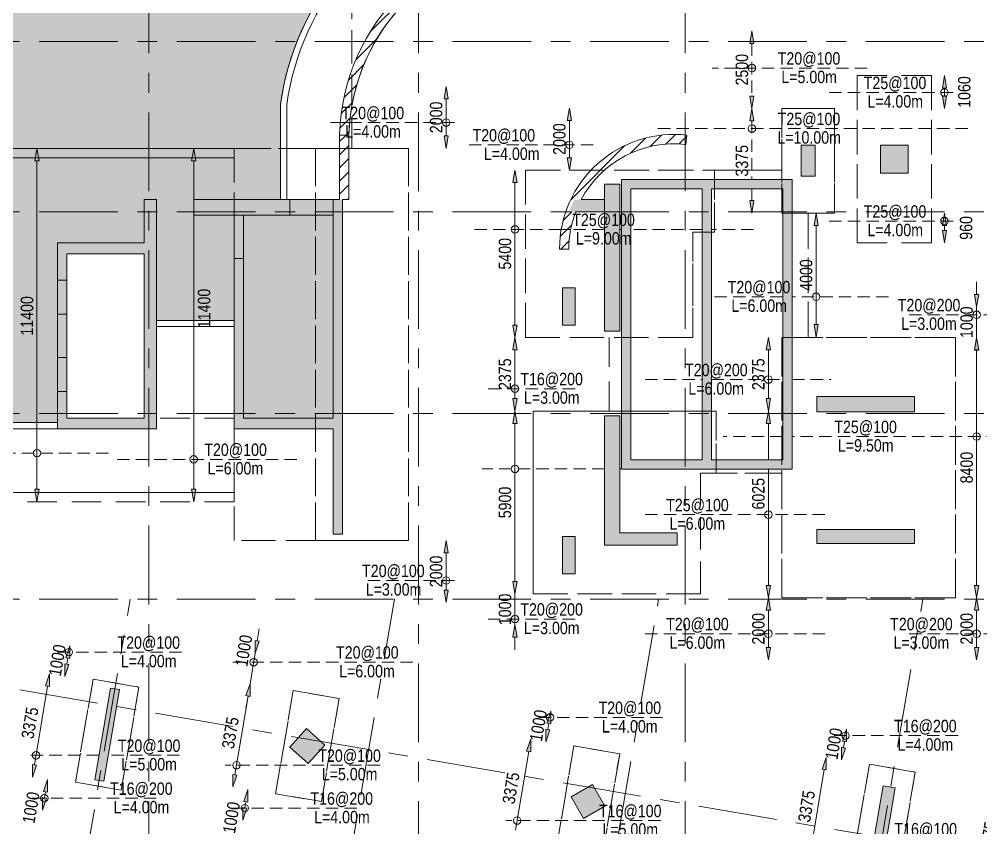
# Model space of a CAD drawing. Header units: millimetres. Extents: x -7055 to 132043, y -26353 to 51881.
# Drawn here: x 52688 to 83709, y 3974 to 30061 of the extents above; entities that cross this region are included whole.
import ezdxf

# ---------------------------------------------------------------- set-up
doc = ezdxf.new("R2010")
doc.units = ezdxf.units.MM
for name, pattern in [('00-SX_HIDDEN', [600, 400, -200]), ('Grid Line', [4445, 2540, -635, 635, -635]), ('Hidden', [1428.75, 952.5, -476.25]), ('IMPORT-HIDDENX2 _6_', [3810000.0, 2540000.0, -1270000.0])]:
    doc.linetypes.add(name, pattern=pattern)
for name, color, linetype, lineweight in [('A-FLOR', 192, 'Continuous', 15), ('A-WALL', 113, 'Continuous', 5), ('A-WALL-PATT', 111, 'Continuous', 15), ('I-WALL', 2, 'Continuous', 5), ('S-Anno-REF-Dims', 7, 'Continuous', 5), ('S-Anno-Slab-Reinf-Top-Text', 7, 'Continuous', 5), ('S-Anno-Slab-Reinf_ Top', 7, 'IMPORT-HIDDENX2 _6_', 5), ('S-COLS', 52, 'Continuous', 5), ('S-FNDN', 32, 'Continuous', 15), ('S-GRID', 1, 'Continuous', 5), ('TOP 1-1_dwg', 8, 'Continuous', 5)]:
    doc.layers.add(name, color=color, linetype=linetype, lineweight=lineweight)
doc.styles.add('Arial Narrow', font='ARIALN.TTF', dxfattribs={"height": 400})
pattern_1 = [(50, (0, 0), (728.7365, -63.756), [76.2, -838.2]), (355, (0, 0), (-140.9716, 764.2276), [60.96, -670.56]), (100.451, (60.7, -5.3), (587.77, 700.467), [64.76, -712.36]), (46.184, (0, 203.2), (1084.316, -168.171), [114.3, -1257.3]), (96.636, (90.4, 189.2), (949.61, 989.71), [97.14, -1068.54]), (351.184, (0, 203.2), (949.62, 989.701), [91.44, -1005.84]), (21, (101.6, 152.4), (606.458, -409.0606), [76.2, -838.2]), (326, (101.6, 152.4), (247.208, 736.753), [60.96, -670.56]), (71.451, (152.14, 118.3), (853.668, 327.6855), [64.76, -712.36]), (37.5, (0, 0), (12.3547, 338.2201), [33.528, -628.904, 33.528, -647.192, -673.1]), (37.5, (0, 0), (12.3547, 338.2201), [-1343.152, 33.528, -639.572]), (7.5, (0, 0), (267.2789, 400.7221), [33.528, -354.584, 33.528, -613.664, -256.54]), (7.5, (0, 0), (267.2789, 400.7221), [-1035.304, 33.528, -223.012]), (327.5, (-226.57, 0), (542.3633, -22.9153), [33.528, -220.472, 33.528, -758.952, -1051.56]), (327.5, (-226.57, 0), (542.3633, -22.9153), [-1046.48, 33.528, -1018.032]), (317.5, (-328.17, 0), (592.517, 101.707), [33.528, -296.672, 33.528, -492.76, -746.76]), (317.5, (-328.17, 0), (592.517, 101.707), [-856.488, 33.528, -713.232])]
pattern_2 = [(45, (0, 0), (-212.132, 212.132), [])]

# ---------------------------------------------------------------- blocks, each defined once
blk = doc.blocks.new('TOP 1-1_dwg-7774274-GROUND FLOOR TOP X-DIR REINFORECMENT')
at = {"layer": 'S-Anno-REF-Dims'}
for points in [[(395090, 480248), (395156, 480648), (395223, 480248)], [(379016, 479900), (379083, 480300), (379149, 479900)], [(395156, 479588), (395090, 479988), (395223, 479988)], [(382991, 479200), (383058, 479600), (383124, 479200)], [(379083, 478300), (379016, 478700), (379149, 478700)], [(365815, 477900), (365881, 478300), (365948, 477900)], [(370940, 477900), (370870, 477900), (370937, 478300), (371004, 477900)], [(383058, 477600), (382991, 478000), (383124, 478000)], [(381235, 477200), (381302, 477600), (381368, 477200)], [(390952, 475813), (391019, 476213), (391085, 475813)], [(395090, 475813), (395156, 476213), (395223, 475813)], [(395156, 475253), (395090, 475653), (395223, 475653)], [(396195, 473190), (396129, 473590), (396262, 473590)], [(381302, 472200), (381235, 472600), (381368, 472600)], [(391019, 472213), (390952, 472613), (391085, 472613)], [(381235, 471800), (381302, 472200), (381368, 471800)], [(389410, 471800), (389477, 472200), (389544, 471800)], [(396129, 471800), (396195, 472200), (396262, 471800)], [(396129, 471790), (396195, 472190), (396262, 471790)], [(381302, 469825), (381235, 470225), (381368, 470225)], [(389477, 469825), (389410, 470225), (389544, 470225)], [(381235, 469425), (381302, 469825), (381368, 469425)], [(389410, 469425), (389477, 469825), (389544, 469425)], [(365881, 466900), (365815, 467300), (365948, 467300)], [(370937, 466900), (370870, 467300), (371004, 467300)], [(379016, 465250), (379083, 465650), (379149, 465250)], [(381302, 463925), (381235, 464325), (381368, 464325)], [(381302, 463925), (381235, 464325), (381368, 464325)], [(389477, 463801), (389410, 464201), (389544, 464201)], [(396195, 463800), (396129, 464200), (396262, 464200)], [(379083, 463650), (379016, 464050), (379149, 464050)], [(389410, 463400), (389477, 463800), (389544, 463400)], [(396129, 463400), (396195, 463800), (396262, 463400)], [(381235, 462525), (381302, 462925), (381368, 462525)], [(366943, 461843), (366811, 461865), (366943, 462248), (366943, 461843)], [(372921, 462012), (372922, 462417), (373053, 462395)], [(389477, 461801), (389410, 462201), (389544, 462201)], [(396195, 461801), (396129, 462201), (396262, 462201)], [(366778, 461262), (366778, 461668), (366910, 461646)], [(366289, 460939), (366158, 460962), (366290, 461345), (366290, 460939)], [(372756, 460620), (372624, 460642), (372756, 461025), (372756, 460620)], [(372756, 460620), (372624, 460642), (372756, 461025), (372756, 460620)], [(382463, 459737), (382331, 459759), (382463, 460143), (382463, 459737)], [(382298, 459157), (382298, 459562), (382430, 459540), (382371, 459369)], [(391997, 459150), (391866, 459172), (391998, 459556), (391998, 459150)], [(381809, 458834), (381678, 458856), (381810, 459240), (381810, 458834)], [(391832, 458569), (391833, 458975), (391964, 458953)], [(391344, 458247), (391213, 458269), (391344, 458652), (391344, 458247)], [(365732, 458016), (365732, 458422), (365864, 458400)], [(366220, 457528), (366088, 457550), (366220, 457933), (366220, 457528)], [(372198, 457697), (372198, 458102), (372330, 458080)], [(372686, 457208), (372554, 457230), (372686, 457614), (372686, 457208)], [(366055, 456947), (366055, 457353), (366187, 457331)], [(372521, 456628), (372521, 457033), (372653, 457011)]]:
    blk.add_hatch(color=256, dxfattribs=at).paths.add_polyline_path(points)
at = {"layer": 'S-Anno-Slab-Reinf_ Top', "linetype": '00-SX_HIDDEN'}
for points in [[(388879, 481688), (388946, 482088), (389013, 481688)], [(388946, 479588), (388879, 479988), (389013, 479988)], [(388879, 479188), (388946, 479588), (389013, 479188)], [(388946, 476213), (388879, 476613), (389013, 476613)]]:
    blk.add_hatch(color=256, dxfattribs=at).paths.add_polyline_path(points)
at = {"layer": 'S-Anno-REF-Dims'}
for p, q in [((395090, 480248), (395156, 480648)), ((395156, 480648), (395223, 480248)), ((379016, 479900), (379083, 480300)), ((379083, 480300), (379149, 479900)), ((395223, 480248), (395090, 480248)), ((379149, 479900), (379016, 479900)), ((395156, 479588), (395090, 479988)), ((395090, 479988), (395223, 479988)), ((395223, 479988), (395156, 479588)), ((382991, 479200), (383058, 479600)), ((383058, 479600), (383124, 479200)), ((383124, 479200), (382991, 479200)), ((379083, 478300), (379016, 478700)), ((379016, 478700), (379149, 478700)), ((379149, 478700), (379083, 478300)), ((365815, 477900), (365881, 478300)), ((365881, 478300), (365948, 477900)), ((370870, 477900), (370937, 478300)), ((370937, 478300), (371004, 477900)), ((365948, 477900), (365815, 477900)), ((370940, 477900), (370870, 477900)), ((371004, 477900), (370940, 477900)), ((383058, 477600), (382991, 478000)), ((382991, 478000), (383124, 478000)), ((383124, 478000), (383058, 477600)), ((381235, 477200), (381302, 477600)), ((381302, 477600), (381368, 477200)), ((381368, 477200), (381235, 477200)), ((390952, 475813), (391019, 476213)), ((391019, 476213), (391085, 475813)), ((395090, 475813), (395156, 476213)), ((395156, 476213), (395223, 475813)), ((391085, 475813), (390952, 475813)), ((395223, 475813), (395090, 475813)), ((395156, 475253), (395090, 475653)), ((395090, 475653), (395223, 475653)), ((395223, 475653), (395156, 475253)), ((396195, 473190), (396129, 473590)), ((396129, 473590), (396262, 473590)), ((396262, 473590), (396195, 473190)), ((381302, 472200), (381235, 472600)), ((381235, 472600), (381368, 472600)), ((381368, 472600), (381302, 472200)), ((391019, 472213), (390952, 472613)), ((390952, 472613), (391085, 472613)), ((391085, 472613), (391019, 472213)), ((381235, 471800), (381302, 472200)), ((381302, 472200), (381368, 471800)), ((389410, 471800), (389477, 472200)), ((389477, 472200), (389544, 471800)), ((396129, 471800), (396195, 472200)), ((396129, 471790), (396195, 472190)), ((396195, 472200), (396262, 471800)), ((396195, 472190), (396262, 471790)), ((381368, 471800), (381235, 471800)), ((389544, 471800), (389410, 471800)), ((396262, 471800), (396129, 471800)), ((396262, 471790), (396129, 471790)), ((381302, 469825), (381235, 470225)), ((381235, 470225), (381368, 470225)), ((381368, 470225), (381302, 469825)), ((389477, 469825), (389410, 470225)), ((389410, 470225), (389544, 470225)), ((389544, 470225), (389477, 469825)), ((381235, 469425), (381302, 469825)), ((381302, 469825), (381368, 469425)), ((389410, 469425), (389477, 469825)), ((389477, 469825), (389544, 469425)), ((381368, 469425), (381235, 469425)), ((389544, 469425), (389410, 469425)), ((365881, 466900), (365815, 467300)), ((365815, 467300), (365948, 467300)), ((365948, 467300), (365881, 466900)), ((370937, 466900), (370870, 467300)), ((370870, 467300), (371004, 467300)), ((371004, 467300), (370937, 466900)), ((379016, 465250), (379083, 465650)), ((379083, 465650), (379149, 465250)), ((379149, 465250), (379016, 465250)), ((381302, 463925), (381235, 464325)), ((381235, 464325), (381368, 464325)), ((381302, 463925), (381235, 464325)), ((381235, 464325), (381368, 464325)), ((381368, 464325), (381302, 463925)), ((381368, 464325), (381302, 463925)), ((389477, 463801), (389410, 464201)), ((389410, 464201), (389544, 464201)), ((389544, 464201), (389477, 463801)), ((396195, 463800), (396129, 464200)), ((396129, 464200), (396262, 464200)), ((396262, 464200), (396195, 463800)), ((379083, 463650), (379016, 464050)), ((379016, 464050), (379149, 464050)), ((379149, 464050), (379083, 463650)), ((389410, 463400), (389477, 463800)), ((389477, 463800), (389544, 463400)), ((396129, 463400), (396195, 463800)), ((396195, 463800), (396262, 463400)), ((389544, 463400), (389410, 463400)), ((396262, 463400), (396129, 463400)), ((381235, 462525), (381302, 462925)), ((381302, 462925), (381368, 462525)), ((381368, 462525), (381235, 462525)), ((366811, 461865), (366943, 462248)), ((366943, 462248), (366943, 461843)), ((372921, 462012), (372922, 462417)), ((373053, 462395), (372921, 462012)), ((372922, 462417), (373053, 462395)), ((389477, 461801), (389410, 462201)), ((389410, 462201), (389544, 462201)), ((389544, 462201), (389477, 461801)), ((396195, 461801), (396129, 462201)), ((396129, 462201), (396262, 462201)), ((396262, 462201), (396195, 461801)), ((366778, 461262), (366778, 461668)), ((366778, 461668), (366910, 461646)), ((366910, 461646), (366778, 461262)), ((366943, 461843), (366811, 461865)), ((366943, 461843), (366943, 461843)), ((366158, 460962), (366290, 461345)), ((366290, 461345), (366290, 460939)), ((372624, 460642), (372756, 461025)), ((372624, 460642), (372756, 461025)), ((372756, 461025), (372756, 460620)), ((372756, 461025), (372756, 460620)), ((366289, 460939), (366158, 460962)), ((366290, 460939), (366289, 460939)), ((372756, 460620), (372624, 460642)), ((372756, 460620), (372624, 460642)), ((372756, 460620), (372756, 460620)), ((372756, 460620), (372756, 460620)), ((382331, 459759), (382463, 460143)), ((382463, 460143), (382463, 459737)), ((382463, 459737), (382331, 459759)), ((382463, 459737), (382463, 459737)), ((382298, 459157), (382298, 459562)), ((382298, 459562), (382430, 459540)), ((382430, 459540), (382371, 459369)), ((391866, 459172), (391998, 459556)), ((391998, 459556), (391998, 459150)), ((381678, 458856), (381810, 459240)), ((381810, 459240), (381810, 458834)), ((382371, 459369), (382298, 459157)), ((391997, 459150), (391866, 459172)), ((391998, 459150), (391997, 459150)), ((381809, 458834), (381678, 458856)), ((381810, 458834), (381809, 458834)), ((391832, 458569), (391833, 458975)), ((391964, 458953), (391832, 458569)), ((391833, 458975), (391964, 458953)), ((391213, 458269), (391344, 458652)), ((391344, 458652), (391344, 458247)), ((365732, 458016), (365732, 458422)), ((365732, 458422), (365864, 458400)), ((365864, 458400), (365732, 458016)), ((391344, 458247), (391213, 458269)), ((391344, 458247), (391344, 458247)), ((366088, 457550), (366220, 457933)), ((366220, 457933), (366220, 457528)), ((372198, 457697), (372198, 458102)), ((372198, 458102), (372330, 458080)), ((372330, 458080), (372198, 457697)), ((372554, 457230), (372686, 457614)), ((372686, 457614), (372686, 457208)), ((366055, 456947), (366055, 457353)), ((366055, 457353), (366187, 457331)), ((366187, 457331), (366055, 456947)), ((366220, 457528), (366088, 457550)), ((366220, 457528), (366220, 457528)), ((372521, 456628), (372521, 457033)), ((372521, 457033), (372653, 457011)), ((372653, 457011), (372521, 456628)), ((372686, 457208), (372554, 457230)), ((372686, 457208), (372686, 457208))]:
    blk.add_line(p, q, dxfattribs=at)
at = {"layer": 'S-Anno-REF-Dims', "color": 250, "lineweight": 13}
for p, q in [((395156, 480248), (395156, 479988)), ((379083, 478700), (379083, 479900)), ((383058, 478000), (383058, 479200)), ((365881, 469450), (365881, 477900)), ((370937, 477575), (370937, 477900)), ((370937, 472750), (370937, 477571)), ((381302, 472600), (381302, 477200)), ((391019, 475813), (391019, 472613)), ((395156, 475653), (395156, 475813)), ((396195, 473590), (396195, 473990)), ((396195, 473190), (396195, 472190)), ((370937, 467300), (370937, 472750)), ((381302, 471800), (381302, 470225)), ((389477, 470225), (389477, 471800)), ((396195, 464200), (396195, 471800)), ((396195, 471790), (396195, 471390)), ((365881, 467300), (365881, 469450)), ((389477, 469425), (389477, 468247)), ((389477, 467947), (389477, 464201)), ((379083, 464050), (379083, 465250)), ((381302, 463925), (381302, 462925)), ((389477, 463400), (389477, 462201)), ((396195, 463400), (396195, 462201)), ((372987, 462406), (373053, 462801)), ((381302, 462525), (381302, 462125)), ((372756, 461025), (372921, 462012)), ((366844, 461657), (366877, 461854)), ((365798, 458411), (366224, 460950)), ((382364, 459551), (382397, 459748)), ((391899, 458964), (391932, 459161)), ((381318, 456305), (381744, 458845)), ((390853, 455718), (391278, 458258)), ((366121, 457342), (366154, 457539)), ((372587, 457022), (372620, 457219))]:
    blk.add_line(p, q, dxfattribs=at)
at = {"layer": 'S-Anno-REF-Dims', "color": 250, "lineweight": 13, "flags": 128}
for points in [[(381302, 464725), (381302, 464325), (381302, 469425)], [(372264, 458091), (372690, 460631), (372624, 460236)]]:
    blk.add_lwpolyline(points, dxfattribs=at)
at = {"layer": 'S-Anno-REF-Dims'}
for centre in [(388946, 480892), (395156, 480103), (379083, 479132), (388946, 478939), (383058, 478414), (395156, 475954), (381302, 475685), (391019, 473513), (396195, 472932), (389477, 470840), (381302, 470547), (396195, 469004), (365881, 468465), (370937, 468266), (381302, 467958), (389477, 466483), (379083, 464357), (381302, 463114), (389477, 462641), (396195, 462641), (366911, 462045), (372872, 461720), (382431, 459940), (391966, 459353), (365851, 458717), (372317, 458397), (366119, 457333), (372586, 457013), (381371, 456611)]:
    blk.add_circle(centre, 120, dxfattribs=at)
at = {"layer": 'S-Anno-Slab-Reinf_ Top', "linetype": '00-SX_HIDDEN'}
for p, q in [((388879, 481688), (388946, 482088)), ((388946, 482088), (389013, 481688)), ((389013, 481688), (388879, 481688)), ((392665, 480892), (387665, 480892)), ((388946, 479588), (388879, 479988)), ((388879, 479988), (389013, 479988)), ((389013, 479988), (388946, 479588)), ((395440, 480103), (391440, 480103)), ((388879, 479188), (388946, 479588)), ((388946, 479588), (389013, 479188)), ((375666, 479132), (375352, 479132)), ((375968, 479132), (375666, 479132)), ((379352, 479132), (375968, 479132)), ((389013, 479188), (388879, 479188)), ((395915, 478939), (385915, 478939)), ((383827, 478414), (379827, 478414)), ((388946, 476213), (388879, 476613)), ((388879, 476613), (389013, 476613)), ((389013, 476613), (388946, 476213)), ((395440, 475954), (391440, 475954)), ((382795, 475685), (380001, 475685)), ((383100, 475685), (382795, 475685)), ((384190, 475685), (383100, 475685)), ((384740, 475685), (384690, 475685)), ((387340, 475685), (385040, 475685)), ((389001, 475685), (387640, 475685)), ((389940, 473513), (387640, 473513)), ((393352, 473513), (390240, 473513)), ((394015, 472932), (397015, 472932)), ((385502, 470840), (387340, 470840)), ((387640, 470840), (389940, 470840)), ((390240, 470840), (391502, 470840)), ((383240, 470547), (380240, 470547)), ((389940, 469004), (388015, 469004)), ((397515, 469004), (390240, 469004)), ((368190, 468465), (362190, 468465)), ((368465, 468266), (374465, 468266)), ((384190, 467958), (380240, 467958)), ((384740, 467958), (384690, 467958)), ((385502, 466483), (391502, 466483)), ((379352, 464357), (376352, 464357)), ((383240, 463114), (380240, 463114)), ((385502, 462641), (391502, 462641)), ((394015, 462641), (397015, 462641)), ((370541, 462045), (366541, 462045)), ((378004, 461720), (372004, 461720)), ((386061, 459940), (382061, 459940)), ((395596, 459353), (391596, 459353)), ((367878, 458717), (365483, 458717)), ((370483, 458717), (368182, 458717)), ((376949, 458397), (371949, 458397)), ((369731, 457333), (365731, 457333)), ((376198, 457013), (372198, 457013)), ((386003, 456611), (381003, 456611))]:
    blk.add_line(p, q, dxfattribs=at)
at = {"layer": 'S-Anno-Slab-Reinf_ Top', "color": 250, "linetype": '00-SX_HIDDEN', "lineweight": 13}
for p, q in [((388946, 481688), (388946, 479988)), ((388946, 479188), (388946, 477297)), ((388946, 476997), (388946, 476613))]:
    blk.add_line(p, q, dxfattribs=at)
at = {"layer": 'S-Anno-REF-Dims', "char_height": 400, "attachment_point": 2, "line_spacing_factor": 0.974696, "style": 'Arial Narrow'}
for s, insert, width, rotation in [('1060', (395596, 480118), 1218.22, 90), ('2000', (378558, 479300), 1218.22, 90), ('2000', (382533, 478600), 1218.22, 90), ('960', (395655, 475733), 913.66, 90), ('5400', (380777, 474900), 1218.22, 90), ('4000', (390494, 474213), 1218.22, 90), ('11400', (371071, 473134), 1522.77, 90), ('11400', (365357, 472894), 1522.77, 90), ('1000', (395671, 472690), 1218.22, 90), ('2375', (380777, 471013), 1218.22, 90), ('2375', (388952, 471013), 1218.22, 90), ('8400', (395671, 468000), 1218.22, 90), ('6025', (388952, 467157), 1218.22, 90), ('5900', (380777, 466875), 1218.22, 90), ('2000', (378558, 464650), 1218.22, 90), ('1000', (380777, 463425), 1218.22, 90), ('2000', (388952, 462800), 1218.22, 90), ('2000', (395671, 462800), 1218.22, 90), ('1000', (372354, 462126), 1218.22, 80.4867), ('1000', (366337, 461816), 1218.22, 80.4867), ('3375', (365455, 459797), 1218.22, 80.4867), ('1000', (381857, 459710), 1218.22, 80.4867), ('3375', (371921, 459478), 1218.22, 80.4867), ('1000', (391392, 459123), 1218.22, 80.4867), ('3375', (380975, 457692), 1218.22, 80.4867), ('3375', (390510, 457104), 1218.22, 80.4867), ('1000', (365488, 457062), 1218.22, 80.4867), ('1000', (371954, 456742), 1218.22, 80.4867), ('3375', (396374, 456100), 1218.22, 80.4867)]:
    blk.add_mtext(s, dxfattribs=dict(at, insert=insert, width=width, rotation=rotation))
at = {"layer": 'S-Anno-Slab-Reinf-Top-Text', "char_height": 400, "attachment_point": 2, "line_spacing_factor": 0.974696, "style": 'Arial Narrow'}
for s, insert, width in [('T20@100', (390788, 481402), 2421.7), ('L=5.00m', (390793, 480805), 2156.44), ('T25@100', (393563, 480613), 2421.7), ('L=4.00m', (393568, 480016), 2156.44), ('T20@100', (376717, 479642), 2421.7), ('T25@100', (390788, 479449), 2421.7), ('L=4.00m', (376722, 479045), 2156.44), ('T20@100', (380942, 478923), 2421.7), ('L=10.00m', (390793, 478852), 2461), ('L=4.00m', (381197, 478327), 2156.44), ('T25@100', (393563, 476464), 2421.7), ('T25@100', (384159, 476195), 2421.7), ('L=4.00m', (393568, 475867), 2156.44), ('L=9.00m', (384164, 475598), 2156.44), ('T20@100', (389175, 474023), 2421.7), ('L=6.00m', (389180, 473426), 2156.44), ('T20@200', (394662, 473442), 2421.7), ('L=3.00m', (394657, 472845), 2156.44), ('T20@200', (387799, 471350), 2421.7), ('T16@200', (382484, 471056), 2421.7), ('L=6.00m', (387793, 470753), 2156.44), ('L=3.00m', (382489, 470460), 2156.44), ('T25@100', (392613, 469513), 2421.7), ('T20@100', (372288, 468776), 2421.7), ('L=9.50m', (392618, 468917), 2156.44), ('L=6.00m', (372282, 468179), 2156.44), ('T25@100', (387189, 466992), 2421.7), ('L=6.00m', (387184, 466396), 2156.44), ('T20@100', (377379, 464867), 2421.7), ('L=3.00m', (377385, 464270), 2156.44), ('T20@200', (382484, 463624), 2421.7), ('T20@100', (387189, 463151), 2421.7), ('T20@200', (394415, 463151), 2421.7), ('L=3.00m', (382489, 463027), 2156.44), ('T20@100', (369487, 462555), 2421.7), ('L=6.00m', (387184, 462554), 2156.44), ('L=3.00m', (394410, 462554), 2156.44), ('T20@100', (376539, 462236), 2421.7), ('L=4.00m', (369486, 461958), 2156.44), ('L=6.00m', (376526, 461633), 2156.44), ('T20@100', (385007, 460450), 2421.7), ('L=4.00m', (385006, 459853), 2156.44), ('T16@200', (394542, 459863), 2421.7), ('T20@100', (369499, 459227), 2421.7), ('L=4.00m', (394540, 459266), 2156.44), ('T20@100', (375966, 458907), 2421.7), ('L=5.00m', (369499, 458630), 2156.44), ('L=5.00m', (375966, 458310), 2156.44), ('T16@200', (369248, 457842), 2421.7), ('L=4.00m', (369253, 457246), 2156.44), ('T16@200', (375714, 457523), 2421.7), ('T16@100', (385019, 457121), 2421.7), ('L=4.00m', (375719, 456926), 2156.44), ('L=5.00m', (385020, 456524), 2156.44), ('T16@100', (394554, 456534), 2421.7)]:
    blk.add_mtext(s, dxfattribs=dict(at, insert=insert, width=width))
at = {"layer": 'S-Anno-Slab-Reinf_ Top', "linetype": '00-SX_HIDDEN', "char_height": 400, "width": 1218.22, "attachment_point": 2, "rotation": 90, "line_spacing_factor": 0.974696, "style": 'Arial Narrow'}
for s, insert in [('2500', (388422, 480838)), ('3375', (388422, 477900))]:
    blk.add_mtext(s, dxfattribs=dict(at, insert=insert))
blk = doc.blocks.new('W SH7 - W SH-6375109-GROUND FLOOR TOP X-DIR REINFORECMENT')
at = {"layer": 'A-WALL-PATT', "lineweight": 5}
blk.add_hatch(color=256, dxfattribs=at).paths.add_polyline_path([(71570, 23844), (71570, 24244), (70595, 24244), (70533, 24113), (70477, 23980), (70426, 23844), (70788, 23844)])
at = {"layer": 'A-WALL', "lineweight": 15}
for p, q in [((71570, 24244), (70820, 24244)), ((71570, 23844), (71570, 24244)), ((70639, 23844), (71570, 23844))]:
    blk.add_line(p, q, dxfattribs=at)
at = {"layer": 'A-WALL'}
for p, q in [((70820, 24244), (71570, 24244)), ((71570, 24244), (71570, 23844)), ((71570, 23844), (70639, 23844))]:
    blk.add_line(p, q, dxfattribs=at)

msp = doc.modelspace()

# ---------------------------------------------------------------- hatches: boundary and pattern name
at = {"layer": 'A-FLOR'}
h = msp.add_hatch(dxfattribs=at)
h.set_pattern_fill('FP_2', color=10, style=0, pattern_type=2)
h.set_pattern_definition(pattern_1)
h.paths.add_polyline_path([(53919.756, 17044.1661), (53919.756, 18044.3279), (54219.756, 18044.3279), (54219.756, 19144.3279), (53919.756, 19144.3279), (53919.756, 20544.3279), (54219.756, 20544.3279), (54219.756, 21644.3279), (53919.756, 21644.3279), (53919.756, 22844.3012), (56719.756, 22844.3012), (56719.756, 24244.3012), (57119.756, 24244.3012), (57119.756, 20344.1661), (59619.756, 20344.1661), (59619.756, 22344.3279), (59919.756, 22344.3279), (59919.756, 17194.1661), (62819.756, 17194.1661), (62819.756, 24244.3012), (61419.756, 24244.3012), (61419.756, 23744.3012), (58319.756, 23744.3012), (58319.756, 24244.3012), (61119.756, 24244.3012), (61121.6428, 27333.6405), (61169.4129, 27638.8344), (61228.0125, 27942.1351), (61297.3674, 28243.1587), (61377.3896, 28541.5236), (61467.9779, 28836.8522), (61569.0175, 29128.7703), (61680.3804, 29416.9082), (61801.9257, 29700.901), (61933.4992, 29980.3889), (62074.9344, 30255.018), (62226.0522, 30524.4405), (62386.6612, 30788.3152), (62556.5578, 31046.3077), (62735.527, 31298.0914), (62923.3421, 31543.3474), (63119.756, 31781.7542), (63119.756, 35144.1661), (65319.756, 35144.1661), (65319.756, 37644.1661), (65619.756, 37644.1661), (65619.756, 38040.1837), (63519.756, 38040.1837), (63519.756, 35214.1661), (61919.756, 35214.1661), (61919.756, 34690.1837), (57219.756, 34690.1837), (57219.756, 32644.1661), (56719.756, 32644.1661), (56719.756, 37565.6309), (48619.756, 37565.6309), (48619.756, 32644.1661), (48469.756, 32644.1661), (48469.756, 29144.1661), (45419.756, 29144.1661), (45419.756, 26044.1661), (38395.8759, 26044.1661), (38395.8759, 24344.1661), (40969.7791, 24344.1661), (40969.7791, 24244.1661), (41369.7791, 24244.1661), (41369.7791, 17194.3012), (44269.756, 17194.3012), (44269.756, 23744.1661), (42569.756, 23744.1661), (42569.756, 24244.1661), (44569.756, 24244.1661), (44569.756, 17044.1661), (48219.756, 17044.1661), (48219.756, 23744.1661), (46019.756, 23744.1661), (46019.756, 24244.1661), (48619.756, 24244.1661), (48619.756, 22844.3012), (51419.756, 22844.3012), (51419.756, 21644.3279), (51119.756, 21644.3279), (51119.756, 20544.3279), (51419.756, 20544.3279), (51419.756, 19144.3279), (51119.756, 19144.3279), (51119.756, 18044.3279), (51419.756, 18044.3279), (51419.756, 17044.1661)])
h.paths.add_polyline_path([(56868.9896, 37644.1661), (57219.756, 37644.1661), (57219.756, 37765.6309), (56868.9896, 37765.6309)])
h = msp.add_hatch(dxfattribs=at)
h.set_pattern_fill('FP_2', color=10, style=0, pattern_type=2)
h.set_pattern_definition(pattern_1)
h.paths.add_polyline_path([(53919.756, 17044.1661), (53919.756, 18044.3279), (54219.756, 18044.3279), (54219.756, 19144.3279), (53919.756, 19144.3279), (53919.756, 20544.3279), (54219.756, 20544.3279), (54219.756, 21644.3279), (53919.756, 21644.3279), (53919.756, 22844.3012), (56719.756, 22844.3012), (56719.756, 24244.3012), (57119.756, 24244.3012), (57119.756, 20344.1661), (59619.756, 20344.1661), (59619.756, 22344.3279), (59919.756, 22344.3279), (59919.756, 17194.1661), (62819.756, 17194.1661), (62819.756, 24244.3012), (61419.756, 24244.3012), (61419.756, 23744.3012), (58319.756, 23744.3012), (58319.756, 24244.3012), (61119.756, 24244.3012), (61121.6428, 27333.6405), (61169.4129, 27638.8344), (61228.0125, 27942.1351), (61297.3674, 28243.1587), (61377.3896, 28541.5236), (61467.9779, 28836.8522), (61569.0175, 29128.7703), (61680.3804, 29416.9082), (61801.9257, 29700.901), (61933.4992, 29980.3889), (62074.9344, 30255.018), (62226.0522, 30524.4405), (62386.6612, 30788.3152), (62556.5578, 31046.3077), (62735.527, 31298.0914), (62923.3421, 31543.3474), (63119.756, 31781.7542), (63119.756, 35144.1661), (65319.756, 35144.1661), (65319.756, 37644.1661), (65619.756, 37644.1661), (65619.756, 38040.1837), (63519.756, 38040.1837), (63519.756, 35214.1661), (61919.756, 35214.1661), (61919.756, 34690.1837), (57219.756, 34690.1837), (57219.756, 32644.1661), (56719.756, 32644.1661), (56719.756, 37565.6309), (48619.756, 37565.6309), (48619.756, 32644.1661), (48469.756, 32644.1661), (48469.756, 29144.1661), (45419.756, 29144.1661), (45419.756, 26044.1661), (38395.8759, 26044.1661), (38395.8759, 24344.1661), (40969.7791, 24344.1661), (40969.7791, 24244.1661), (41369.7791, 24244.1661), (41369.7791, 17194.3012), (44269.756, 17194.3012), (44269.756, 23744.1661), (42569.756, 23744.1661), (42569.756, 24244.1661), (44569.756, 24244.1661), (44569.756, 17044.1661), (48219.756, 17044.1661), (48219.756, 23744.1661), (46019.756, 23744.1661), (46019.756, 24244.1661), (48619.756, 24244.1661), (48619.756, 22844.3012), (51419.756, 22844.3012), (51419.756, 21644.3279), (51119.756, 21644.3279), (51119.756, 20544.3279), (51419.756, 20544.3279), (51419.756, 19144.3279), (51119.756, 19144.3279), (51119.756, 18044.3279), (51419.756, 18044.3279), (51419.756, 17044.1661)])
h.paths.add_polyline_path([(56868.9896, 37644.1661), (57219.756, 37644.1661), (57219.756, 37765.6309), (56868.9896, 37765.6309)])
at = {"layer": 'A-WALL-PATT', "lineweight": 5}
h = msp.add_hatch(dxfattribs=at)
h.set_pattern_fill('FP_3', color=50, style=0, pattern_type=2)
h.set_pattern_definition(pattern_2)
h.paths.add_polyline_path([(63322.1666, 24244.3012), (63322.1666, 26319.8084), (63022.1666, 26319.8084), (63022.1666, 24244.3012), (63119.756, 24244.3012)])
h = msp.add_hatch(dxfattribs=at)
h.set_pattern_fill('FP_3', color=50, style=0, pattern_type=2)
h.set_pattern_definition(pattern_2)
h.paths.add_polyline_path([(63322.1666, 24244.3012), (63322.1666, 26319.8084), (63022.1666, 26319.8084), (63022.1666, 24244.3012), (63119.756, 24244.3012)])
h = msp.add_hatch(dxfattribs=at)
h.set_pattern_fill('FP_3', color=50, style=0, pattern_type=2)
h.set_pattern_definition(pattern_2)
h.paths.add_polyline_path([(70419.756, 22644.3279), (70425.8967, 22848.5799), (70444.2965, 23052.0941), (70474.889, 23254.1354), (70517.5638, 23453.974), (70572.1666, 23650.888), (70638.5002, 23844.1661), (70425.6434, 23844.1661), (70476.6647, 23979.7336), (70533.0983, 24113.139), (70594.8529, 24244.1661), (70819.6697, 24244.1661), (70920.2677, 24419.9877), (71031.1578, 24589.5065), (71151.9461, 24752.1207), (71282.2042, 24907.2532), (71421.4694, 25054.3531), (71569.2476, 25192.8985), (71751.3651, 25341.7718), (71888.2162, 25442.3905), (72058.2744, 25552.4515), (72234.5852, 25652.1899), (72416.5226, 25741.2516), (72603.441, 25819.3205), (72794.6767, 25886.1194), (72989.5511, 25941.4114), (73187.3723, 25985.0001), (73387.4382, 26016.7308), (73589.0387, 26036.4909), (73791.4582, 26044.2101), (73993.9781, 26039.8612), (74195.8795, 26023.4596), (74229.0669, 26321.6183), (74015.2602, 26339.1592), (73800.7963, 26344.2793), (73586.3962, 26336.9615), (73372.7805, 26317.2304), (73160.6674, 26285.1523), (72950.7699, 26240.835), (72743.7937, 26184.4275), (72540.4344, 26116.1194), (72341.3758, 26036.1404), (72147.287, 25944.7593), (71958.8204, 25842.2833), (71776.6096, 25729.0569), (71601.2672, 25605.4607), (71433.3826, 25471.9103), (71273.5201, 25328.8545), (71122.2172, 25176.7742), (70979.9824, 25016.1808), (70847.294, 24847.614), (70724.5979, 24671.6406), (70612.3067, 24488.852), (70510.7978, 24299.8628), (70420.4125, 24105.3083), (70341.4545, 23905.8424), (70274.1894, 23702.1358), (70218.8432, 23494.8732), (70175.6021, 23284.7514), (70144.6113, 23072.4767), (70125.975, 22858.7627), (70119.756, 22644.3279)])
h = msp.add_hatch(dxfattribs=at)
h.set_pattern_fill('FP_3', color=50, style=0, pattern_type=2)
h.set_pattern_definition(pattern_2)
h.paths.add_polyline_path([(70419.756, 22644.3279), (70425.8967, 22848.5799), (70444.2965, 23052.0941), (70474.889, 23254.1354), (70517.5638, 23453.974), (70572.1666, 23650.888), (70638.5002, 23844.1661), (70425.6434, 23844.1661), (70476.6647, 23979.7336), (70533.0983, 24113.139), (70594.8529, 24244.1661), (70819.6697, 24244.1661), (70920.2677, 24419.9877), (71031.1578, 24589.5065), (71151.9461, 24752.1207), (71282.2042, 24907.2532), (71421.4694, 25054.3531), (71569.2476, 25192.8985), (71751.3651, 25341.7718), (71888.2162, 25442.3905), (72058.2744, 25552.4515), (72234.5852, 25652.1899), (72416.5226, 25741.2516), (72603.441, 25819.3205), (72794.6767, 25886.1194), (72989.5511, 25941.4114), (73187.3723, 25985.0001), (73387.4382, 26016.7308), (73589.0387, 26036.4909), (73791.4582, 26044.2101), (73993.9781, 26039.8612), (74195.8795, 26023.4596), (74229.0669, 26321.6183), (74015.2602, 26339.1592), (73800.7963, 26344.2793), (73586.3962, 26336.9615), (73372.7805, 26317.2304), (73160.6674, 26285.1523), (72950.7699, 26240.835), (72743.7937, 26184.4275), (72540.4344, 26116.1194), (72341.3758, 26036.1404), (72147.287, 25944.7593), (71958.8204, 25842.2833), (71776.6096, 25729.0569), (71601.2672, 25605.4607), (71433.3826, 25471.9103), (71273.5201, 25328.8545), (71122.2172, 25176.7742), (70979.9824, 25016.1808), (70847.294, 24847.614), (70724.5979, 24671.6406), (70612.3067, 24488.852), (70510.7978, 24299.8628), (70420.4125, 24105.3083), (70341.4545, 23905.8424), (70274.1894, 23702.1358), (70218.8432, 23494.8732), (70175.6021, 23284.7514), (70144.6113, 23072.4767), (70125.975, 22858.7627), (70119.756, 22644.3279)])
for points in [[(77319.756, 24590.8206), (77319.756, 24890.8206), (72119.7792, 24890.8206), (72119.7792, 24590.8206), (75019.756, 24590.8206)], [(77619.756, 15840.8206), (77619.756, 24890.8206), (77319.756, 24890.8206), (77319.756, 15840.8206)], [(72069.7792, 19994.3012), (72069.7792, 24740.8206), (71569.7792, 24740.8206), (71569.7792, 19994.3012)], [(72419.7792, 15840.8206), (72419.7792, 24590.8206), (72119.7792, 24590.8206), (72119.7792, 15840.8206)], [(75019.756, 15840.8206), (75019.756, 24590.8206), (74719.756, 24590.8206), (74719.756, 15840.8206)], [(57119.756, 16844.1661), (57119.756, 24244.3012), (56719.756, 24244.3012), (56719.756, 16844.1661)], [(61419.756, 23744.3012), (61419.756, 24244.3012), (58319.756, 24244.3012), (58319.756, 23744.3012)], [(62819.756, 13444.1571), (63119.756, 13444.1571), (63119.756, 24244.3012), (62819.756, 24244.3012), (62819.756, 16844.1661)], [(56719.756, 22494.3012), (56719.756, 22844.3012), (53919.756, 22844.3012), (53919.756, 22494.3012), (56333.7946, 22494.3012)], [(54219.756, 21644.3279), (54219.756, 22494.3012), (53919.756, 22494.3012), (53919.756, 21644.3279)], [(59919.756, 17194.1661), (59919.756, 22344.3279), (59619.756, 22344.3279), (59619.756, 17194.1661)], [(54219.756, 19144.3279), (54219.756, 20544.3279), (53919.756, 20544.3279), (53919.756, 19144.3279)], [(54219.756, 17194.3012), (54219.756, 18044.3279), (53919.756, 18044.3279), (53919.756, 17194.3012)], [(78419.756, 17389.3012), (81569.756, 17389.3012), (81569.756, 17889.3012), (78419.756, 17889.3012)], [(56719.756, 16844.3012), (56719.756, 17194.3012), (53919.756, 17194.3012), (53919.756, 16844.3012), (56333.7946, 16844.3012)], [(62819.756, 16844.1661), (62819.756, 17194.1661), (59619.756, 17194.1661), (59619.756, 16844.1661), (62115.6696, 16844.1661)], [(72069.7792, 13494.1661), (72069.7792, 17269.1661), (71569.7792, 17269.1661), (71569.7792, 13494.1661)], [(77619.756, 15540.8206), (77619.756, 15840.8206), (72119.7792, 15840.8206), (72119.7792, 15540.8206), (73679.4196, 15540.8206)], [(73919.756, 13094.1661), (73919.756, 13494.1661), (71569.7792, 13494.1661), (71569.7792, 13094.1661), (73679.4196, 13094.1661)], [(78419.756, 13144.1661), (81569.756, 13144.1661), (81569.756, 13594.1661), (78419.756, 13594.1661)], [(55418.9507, 5472.9946), (55925.3052, 8429.9534), (55629.6093, 8480.5888), (55123.2548, 5523.6301)], [(80586.5156, 3142.4191), (80949.3909, 5261.5749), (80555.1293, 5329.0866), (80192.254, 3209.9308)]]:
    msp.add_hatch(color=256, dxfattribs=at).paths.add_polyline_path(points)
at = {"layer": 'I-WALL'}
h = msp.add_hatch(dxfattribs=at)
h.set_pattern_fill('FP_3', color=50, style=0, pattern_type=2)
h.set_pattern_definition(pattern_2)
h.paths.add_polyline_path([(63322.2438, 26322.5963), (63336.1561, 26602.0441), (63362.269, 26880.6167), (63400.5327, 27157.7817), (63450.8739, 27433.0095), (63513.1965, 27705.774), (63587.3813, 27975.5538), (63673.2866, 28241.8334), (63770.7481, 28504.1038), (63879.5797, 28761.8637), (63999.5732, 29014.6207), (64130.4994, 29261.8914), (64272.108, 29503.2034), (64424.1284, 29738.0955), (64586.27, 29966.1187), (64758.2229, 30186.8372), (64939.6585, 30399.8292), (65130.23, 30604.6875), (65329.5732, 30801.0208), (65537.3071, 30988.4536), (65753.0346, 31166.6278), (65976.3435, 31335.2029), (66206.807, 31493.8567), (66443.9845, 31642.2859), (66687.4228, 31780.2069), (66936.6566, 31907.356), (67191.2096, 32023.4903), (67450.5994, 32128.3891), (67692.5321, 32214.6161), (67937.7332, 32291.0673), (68185.8039, 32357.6185), (68436.3451, 32414.1626), (68688.9536, 32460.6086), (68943.223, 32496.8818), (69198.7443, 32522.9236), (69455.1057, 32538.6919), (69719.756, 32544.1661), (69719.756, 32844.1661), (69432.6906, 32838.0135), (69146.1525, 32819.5671), (68860.6678, 32788.8608), (68576.761, 32745.9509), (68294.9533, 32690.9162), (68015.7624, 32623.8579), (67739.7011, 32544.8991), (67467.2763, 32454.1847), (67198.9883, 32351.8815), (66935.33, 32238.1773), (66676.7855, 32113.2808), (66423.8297, 31977.4216), (66176.9272, 31830.8491), (65936.5313, 31673.8326), (65703.0837, 31506.6603), (65477.013, 31329.6393), (65258.7345, 31143.0947), (65048.6491, 30947.3692), (64847.1425, 30742.8222), (64654.585, 30529.8294), (64471.33, 30308.7819), (64297.7143, 30080.0857), (64134.0565, 29844.1609), (63980.6574, 29601.4407), (63837.7987, 29352.371), (63705.7427, 29097.4091), (63584.7319, 28837.0233), (63474.9887, 28571.6918), (63376.7145, 28301.902), (63290.0898, 28028.1493), (63215.2738, 27750.9365), (63152.4038, 27470.7727), (63101.5953, 27188.1726), (63062.9417, 26903.655), (63036.5138, 26617.7425), (63022.3604, 26330.9603)])
h = msp.add_hatch(dxfattribs=at)
h.set_pattern_fill('FP_3', color=50, style=0, pattern_type=2)
h.set_pattern_definition(pattern_2)
h.paths.add_polyline_path([(63322.2438, 26322.5963), (63336.1561, 26602.0441), (63362.269, 26880.6167), (63400.5327, 27157.7817), (63450.8739, 27433.0095), (63513.1965, 27705.774), (63587.3813, 27975.5538), (63673.2866, 28241.8334), (63770.7481, 28504.1038), (63879.5797, 28761.8637), (63999.5732, 29014.6207), (64130.4994, 29261.8914), (64272.108, 29503.2034), (64424.1284, 29738.0955), (64586.27, 29966.1187), (64758.2229, 30186.8372), (64939.6585, 30399.8292), (65130.23, 30604.6875), (65329.5732, 30801.0208), (65537.3071, 30988.4536), (65753.0346, 31166.6278), (65976.3435, 31335.2029), (66206.807, 31493.8567), (66443.9845, 31642.2859), (66687.4228, 31780.2069), (66936.6566, 31907.356), (67191.2096, 32023.4903), (67450.5994, 32128.3891), (67692.5321, 32214.6161), (67937.7332, 32291.0673), (68185.8039, 32357.6185), (68436.3451, 32414.1626), (68688.9536, 32460.6086), (68943.223, 32496.8818), (69198.7443, 32522.9236), (69455.1057, 32538.6919), (69719.756, 32544.1661), (69719.756, 32844.1661), (69432.6906, 32838.0135), (69146.1525, 32819.5671), (68860.6678, 32788.8608), (68576.761, 32745.9509), (68294.9533, 32690.9162), (68015.7624, 32623.8579), (67739.7011, 32544.8991), (67467.2763, 32454.1847), (67198.9883, 32351.8815), (66935.33, 32238.1773), (66676.7855, 32113.2808), (66423.8297, 31977.4216), (66176.9272, 31830.8491), (65936.5313, 31673.8326), (65703.0837, 31506.6603), (65477.013, 31329.6393), (65258.7345, 31143.0947), (65048.6491, 30947.3692), (64847.1425, 30742.8222), (64654.585, 30529.8294), (64471.33, 30308.7819), (64297.7143, 30080.0857), (64134.0565, 29844.1609), (63980.6574, 29601.4407), (63837.7987, 29352.371), (63705.7427, 29097.4091), (63584.7319, 28837.0233), (63474.9887, 28571.6918), (63376.7145, 28301.902), (63290.0898, 28028.1493), (63215.2738, 27750.9365), (63152.4038, 27470.7727), (63101.5953, 27188.1726), (63062.9417, 26903.655), (63036.5138, 26617.7425), (63022.3604, 26330.9603)])
at = {"layer": 'S-COLS'}
for points in [[(78369.756, 24994.1661), (78369.756, 25994.1661), (77919.756, 25994.1661), (77919.756, 24994.1661)], [(81369.756, 25094.1661), (81369.756, 25994.1661), (80469.756, 25994.1661), (80469.756, 25094.1661)], [(70619.756, 20194.1661), (70619.756, 21394.1661), (70219.756, 21394.1661), (70219.756, 20194.1661)], [(70619.756, 12169.1661), (70619.756, 13369.1661), (70219.756, 13369.1661), (70219.756, 12169.1661)], [(62011.8866, 6044.0136), (62547.2265, 6638.4976), (61952.7424, 7173.8374), (61417.4026, 6579.3534)], [(70889.0009, 4276.7635), (71582.3664, 4675.8177), (71183.3123, 5369.1832), (70489.9467, 4970.1291)]]:
    msp.add_hatch(color=256, dxfattribs=at).paths.add_polyline_path(points)

# ---------------------------------------------------------------- linework, layer by layer
at = {"layer": 'A-FLOR'}
for p, q in [((61121.6428, 27333.6405), (61119.756, 27319.9212)), ((61119.756, 27319.9212), (61119.756, 24244.3012)), ((57119.756, 20344.1661), (57119.756, 24244.3012)), ((61119.756, 24244.3012), (58319.756, 24244.3012)), ((61419.756, 24244.3012), (62819.756, 24244.3012)), ((59619.756, 22344.3279), (59619.756, 20344.1661)), ((54219.756, 20544.3279), (54219.756, 21644.3279)), ((59619.756, 20344.1661), (57119.756, 20344.1661)), ((54219.756, 18044.3279), (54219.756, 19144.3279)), ((53919.756, 18044.3279), (53919.756, 17044.1661)), ((53919.756, 17044.1661), (51419.756, 17044.1661))]:
    msp.add_line(p, q, dxfattribs=at)
msp.add_arc((69719.756, 26144.1661), 8680, 139.49670926, 172.12361899, dxfattribs=at)
at = {"layer": 'I-WALL'}
for p, q in [((61319.756, 24244.3012), (61319.756, 27306.2332)), ((63022.3604, 26330.9603), (63322.2438, 26322.5963)), ((59619.756, 25894.1661), (48619.756, 25894.1661)), ((59619.756, 25894.1661), (59619.756, 25594.1661)), ((48619.756, 25594.1661), (59619.756, 25594.1661)), ((59619.756, 23744.3012), (59619.756, 22344.3279)), ((59919.756, 22344.3279), (59919.756, 23744.3012)), ((61419.756, 23744.3012), (62819.756, 23744.3012)), ((53919.756, 22844.3012), (53919.756, 20544.3279)), ((57119.756, 20144.1661), (59619.756, 20144.1661)), ((53919.756, 18044.3279), (53919.756, 19144.3279)), ((51419.756, 16844.1661), (53919.756, 16844.1661)), ((53919.756, 16844.3012), (53919.756, 16844.1661)), ((59619.756, 14794.1661), (48619.756, 14794.1661)), ((59619.756, 14494.1661), (59619.756, 14794.1661))]:
    msp.add_line(p, q, dxfattribs=at)
at = {"layer": 'I-WALL', "lineweight": 15}
for p, q in [((63322.1666, 26319.8084), (63022.1666, 26319.8084)), ((63022.1666, 26319.8084), (63022.1666, 24244.3012)), ((63322.1666, 24244.3012), (63322.1666, 26319.8084)), ((74195.8795, 26023.4596), (74229.0669, 26321.6183)), ((77619.756, 24890.8206), (72119.7792, 24890.8206)), ((72119.7792, 24890.8206), (72119.7792, 15540.8206)), ((77619.756, 15540.8206), (77619.756, 24890.8206)), ((72069.7792, 24740.8206), (71569.7792, 24740.8206)), ((71569.7792, 24740.8206), (71569.7792, 19994.3012)), ((72069.7792, 19994.3012), (72069.7792, 24740.8206)), ((72419.7792, 24590.8206), (74719.756, 24590.8206)), ((72419.7792, 15840.8206), (72419.7792, 24590.8206)), ((74719.756, 24590.8206), (74719.756, 15840.8206)), ((75019.756, 15840.8206), (75019.756, 24590.8206)), ((75019.756, 24590.8206), (77319.756, 24590.8206)), ((77319.756, 24590.8206), (77319.756, 15840.8206)), ((56719.756, 24244.3012), (56719.756, 22844.3012)), ((57119.756, 24244.3012), (56719.756, 24244.3012)), ((58319.756, 24244.3012), (58319.756, 23744.3012)), ((61419.756, 24244.3012), (61119.756, 24244.3012)), ((61419.756, 23744.3012), (61419.756, 24244.3012)), ((62819.756, 24244.3012), (62819.756, 17194.1661)), ((63022.1666, 24244.3012), (62819.756, 24244.3012)), ((63119.756, 13444.1571), (63119.756, 24244.3012)), ((63119.756, 24244.3012), (63322.1666, 24244.3012)), ((58319.756, 23744.3012), (61419.756, 23744.3012)), ((56719.756, 22844.3012), (53919.756, 22844.3012)), ((53919.756, 22844.3012), (53919.756, 21644.3279)), ((54219.756, 22494.3012), (56719.756, 22494.3012)), ((54219.756, 21644.3279), (54219.756, 22494.3012)), ((56719.756, 22494.3012), (56719.756, 17194.3012)), ((59919.756, 22344.3279), (59619.756, 22344.3279)), ((59919.756, 17194.1661), (59919.756, 22344.3279)), ((70119.756, 22644.3279), (70419.756, 22644.3279)), ((53919.756, 21644.3279), (54219.756, 21644.3279)), ((53919.756, 20544.3279), (53919.756, 19144.3279)), ((54219.756, 20544.3279), (53919.756, 20544.3279)), ((54219.756, 19144.3279), (54219.756, 20544.3279)), ((57119.756, 16844.1661), (57119.756, 20344.1661)), ((59619.756, 20344.1661), (59619.756, 16844.1661)), ((71569.7792, 19994.3012), (72069.7792, 19994.3012)), ((53919.756, 19144.3279), (54219.756, 19144.3279)), ((54219.756, 18044.3279), (53919.756, 18044.3279)), ((54219.756, 17194.3012), (54219.756, 18044.3279)), ((81569.756, 17889.3012), (78419.756, 17889.3012)), ((78419.756, 17889.3012), (78419.756, 17389.3012)), ((81569.756, 17389.3012), (81569.756, 17889.3012)), ((78419.756, 17389.3012), (81569.756, 17389.3012)), ((56719.756, 17194.3012), (54219.756, 17194.3012)), ((62819.756, 17194.1661), (59919.756, 17194.1661)), ((72069.7792, 17269.1661), (71569.7792, 17269.1661)), ((71569.7792, 17269.1661), (71569.7792, 13094.1661)), ((72069.7792, 13494.1661), (72069.7792, 17269.1661)), ((53919.756, 17044.1661), (53919.756, 16844.3012)), ((53919.756, 16844.3012), (56719.756, 16844.3012)), ((56719.756, 16844.1661), (57119.756, 16844.1661)), ((59619.756, 16844.1661), (62819.756, 16844.1661)), ((62819.756, 16844.1661), (62819.756, 13444.1571)), ((74719.756, 15840.8206), (72419.7792, 15840.8206)), ((77319.756, 15840.8206), (75019.756, 15840.8206)), ((72119.7792, 15540.8206), (77619.756, 15540.8206)), ((62819.756, 13444.1571), (63119.756, 13444.1571)), ((73919.756, 13494.1661), (72069.7792, 13494.1661)), ((73919.756, 13094.1661), (73919.756, 13494.1661)), ((81569.756, 13594.1661), (78419.756, 13594.1661)), ((78419.756, 13594.1661), (78419.756, 13144.1661)), ((81569.756, 13144.1661), (81569.756, 13594.1661)), ((71569.7792, 13094.1661), (73919.756, 13094.1661)), ((78419.756, 13144.1661), (81569.756, 13144.1661)), ((55629.6093, 8480.5888), (55123.2548, 5523.6301)), ((55418.9507, 5472.9946), (55925.3052, 8429.9534)), ((55925.3052, 8429.9534), (55629.6093, 8480.5888)), ((55123.2548, 5523.6301), (55418.9507, 5472.9946)), ((80555.1293, 5329.0866), (80192.254, 3209.9308)), ((80949.3909, 5261.5749), (80555.1293, 5329.0866)), ((80586.5156, 3142.4191), (80949.3909, 5261.5749))]:
    msp.add_line(p, q, dxfattribs=at)
at = {"layer": 'I-WALL', "flags": 128}
for points in [[(61119.756, 27319.9212), (61167.187, 27626.0448), (61225.511, 27930.2796), (61294.6536, 28232.2393), (61374.5268, 28531.539), (61465.0287, 28827.7976), (61566.0442, 29120.6379), (61677.4445, 29409.687), (61799.0879, 29694.5769), (61930.8193, 29974.9447), (62072.471, 30250.4335), (62223.8627, 30520.6925), (62384.8016, 30785.3776), (62555.0828, 31044.1516), (62734.4895, 31296.6851), (62922.7933, 31542.6564), (63119.7519, 31781.7494)], [(63322.2438, 26322.5963), (63336.1561, 26602.0441), (63362.269, 26880.6167), (63400.5327, 27157.7817), (63450.8739, 27433.0095), (63513.1965, 27705.774), (63587.3813, 27975.5538), (63673.2866, 28241.8334), (63770.7481, 28504.1038), (63879.5797, 28761.8637), (63999.5732, 29014.6207), (64130.4994, 29261.8914), (64272.108, 29503.2034), (64424.1284, 29738.0955), (64586.27, 29966.1187), (64758.2229, 30186.8372)]]:
    msp.add_lwpolyline(points, dxfattribs=at)
at = {"layer": 'I-WALL'}
for centre, radius, start, end in [((69719.756, 26144.1661), 6700, 90, 178.4024023), ((69719.756, 26144.1661), 6700, 90, 178.4024023), ((69719.756, 26144.1661), 6400, 90, 178.4024023), ((69719.756, 26144.1661), 8480, 139.00064637, 172.12361899), ((69719.756, 26144.1661), 8480, 139.00064637, 172.12361899), ((73819.756, 22644.3279), 3700, 83.64867915, 180), ((73819.756, 22644.3279), 3400, 83.64867915, 151.93060327), ((73819.756, 22644.3279), 3400, 159.33559772, 180)]:
    msp.add_arc(centre, radius, start, end, dxfattribs=at)
at = {"layer": 'I-WALL', "lineweight": 15}
for radius, start, end in [(3700, 83.64867915, 180), (3400, 83.64867915, 151.93060327), (3400, 159.33559772, 180)]:
    msp.add_arc((73819.756, 22644.3279), radius, start, end, dxfattribs=at)
at = {"layer": 'S-COLS', "lineweight": 15}
for p, q in [((78369.756, 25994.1661), (77919.756, 25994.1661)), ((77919.756, 25994.1661), (77919.756, 24994.1661)), ((78369.756, 24994.1661), (78369.756, 25994.1661)), ((81369.756, 25994.1661), (80469.756, 25994.1661)), ((80469.756, 25994.1661), (80469.756, 25094.1661)), ((81369.756, 25094.1661), (81369.756, 25994.1661)), ((77919.756, 24994.1661), (78369.756, 24994.1661)), ((80469.756, 25094.1661), (81369.756, 25094.1661)), ((70619.756, 21394.1661), (70219.756, 21394.1661)), ((70219.756, 21394.1661), (70219.756, 20194.1661)), ((70619.756, 20194.1661), (70619.756, 21394.1661)), ((70219.756, 20194.1661), (70619.756, 20194.1661)), ((70619.756, 13369.1661), (70219.756, 13369.1661)), ((70219.756, 13369.1661), (70219.756, 12169.1661)), ((70619.756, 12169.1661), (70619.756, 13369.1661)), ((70219.756, 12169.1661), (70619.756, 12169.1661)), ((61952.7424, 7173.8374), (61417.4026, 6579.3534)), ((62547.2265, 6638.4976), (61952.7424, 7173.8374)), ((61417.4026, 6579.3534), (62011.8866, 6044.0136)), ((62011.8866, 6044.0136), (62547.2265, 6638.4976)), ((71183.3123, 5369.1832), (70489.9467, 4970.1291)), ((71582.3664, 4675.8177), (71183.3123, 5369.1832)), ((70489.9467, 4970.1291), (70889.0009, 4276.7635)), ((70889.0009, 4276.7635), (71582.3664, 4675.8177))]:
    msp.add_line(p, q, dxfattribs=at)
at = {"layer": 'S-COLS'}
for p, q in [((77919.756, 24994.1661), (77919.756, 25994.1661)), ((77919.756, 25994.1661), (78369.756, 25994.1661)), ((78369.756, 25994.1661), (78369.756, 24994.1661)), ((80469.756, 25094.1661), (80469.756, 25994.1661)), ((80469.756, 25994.1661), (81369.756, 25994.1661)), ((81369.756, 25994.1661), (81369.756, 25094.1661)), ((78369.756, 24994.1661), (77919.756, 24994.1661)), ((81369.756, 25094.1661), (80469.756, 25094.1661)), ((70219.756, 20194.1661), (70219.756, 21394.1661)), ((70219.756, 21394.1661), (70619.756, 21394.1661)), ((70619.756, 21394.1661), (70619.756, 20194.1661)), ((70619.756, 20194.1661), (70219.756, 20194.1661)), ((70219.756, 12169.1661), (70219.756, 13369.1661)), ((70219.756, 13369.1661), (70619.756, 13369.1661)), ((70619.756, 13369.1661), (70619.756, 12169.1661)), ((70619.756, 12169.1661), (70219.756, 12169.1661)), ((61417.4026, 6579.3534), (61952.7424, 7173.8374)), ((61952.7424, 7173.8374), (62547.2265, 6638.4976)), ((62011.8866, 6044.0136), (61417.4026, 6579.3534)), ((62547.2265, 6638.4976), (62011.8866, 6044.0136)), ((70489.9467, 4970.1291), (71183.3123, 5369.1832)), ((71183.3123, 5369.1832), (71582.3664, 4675.8177)), ((70889.0009, 4276.7635), (70489.9467, 4970.1291)), ((71582.3664, 4675.8177), (70889.0009, 4276.7635))]:
    msp.add_line(p, q, dxfattribs=at)
at = {"layer": 'S-FNDN', "linetype": 'Hidden'}
for p, q in [((63419.756, 25894.1661), (63419.756, 32444.1661)), ((63419.756, 32444.1661), (63419.756, 25894.1661)), ((79719.756, 28244.1661), (79719.756, 22844.1661)), ((82119.756, 28244.1661), (79719.756, 28244.1661)), ((79719.756, 22844.1661), (79719.756, 28244.1661)), ((79719.756, 28244.1661), (82119.756, 28244.1661)), ((82119.756, 22844.1661), (82119.756, 28244.1661)), ((82119.756, 28244.1661), (82119.756, 22844.1661)), ((78994.756, 27181.6661), (77294.756, 27181.6661)), ((77294.756, 27181.6661), (77294.756, 23806.6661)), ((77294.756, 27181.6661), (78994.756, 27181.6661)), ((77294.756, 23806.6661), (77294.756, 27181.6661)), ((78994.756, 23806.6661), (78994.756, 27181.6661)), ((78994.756, 27181.6661), (78994.756, 23806.6661)), ((62244.756, 25894.1661), (48269.756, 25894.1661)), ((48619.756, 25894.1661), (59619.756, 25894.1661)), ((48619.756, 25894.1661), (59619.756, 25894.1661)), ((63419.756, 25894.1661), (48619.756, 25894.1661)), ((59619.756, 25894.1661), (59619.756, 22344.3279)), ((59619.756, 14794.1661), (59619.756, 25894.1661)), ((62244.756, 25894.1661), (65244.756, 25894.1661)), ((62244.756, 13244.1661), (62244.756, 25894.1661)), ((62244.756, 25894.1661), (62244.756, 13244.1661)), ((65244.756, 25894.1661), (63419.756, 25894.1661)), ((65244.756, 13244.1661), (65244.756, 25894.1661)), ((65244.756, 25894.1661), (65244.756, 13244.1661)), ((77294.756, 25194.3012), (69019.756, 25194.3012)), ((69019.756, 25194.3012), (69019.756, 19794.3012)), ((69019.756, 19794.3012), (69019.756, 25194.3012)), ((69019.756, 25194.3012), (77294.756, 25194.3012)), ((75119.756, 25194.3012), (75119.756, 23194.3012)), ((75119.756, 23194.3012), (75119.756, 25194.3012)), ((77294.756, 23806.6661), (78994.756, 23806.6661)), ((78994.756, 23806.6661), (77294.756, 23806.6661)), ((78144.756, 19794.1661), (78144.756, 23806.6661)), ((78144.756, 23806.6661), (78144.756, 19794.1661)), ((75119.756, 23194.3012), (74419.756, 23194.3012)), ((74419.756, 23194.3012), (74419.756, 19794.3012)), ((74419.756, 19794.3012), (74419.756, 23194.3012)), ((74419.756, 23194.3012), (75119.756, 23194.3012)), ((54219.756, 22844.3012), (56719.756, 22844.3012)), ((57119.756, 22844.3012), (57119.756, 20144.1661)), ((79719.756, 22844.1661), (82119.756, 22844.1661)), ((82119.756, 22844.1661), (79719.756, 22844.1661)), ((54219.756, 22494.3012), (54219.756, 17194.3012)), ((54219.756, 19144.3279), (54219.756, 20544.3279)), ((59619.756, 20144.1661), (57119.756, 20144.1661)), ((57119.756, 20144.1661), (59619.756, 20144.1661)), ((69019.756, 19794.3012), (74419.756, 19794.3012)), ((74419.756, 19794.3012), (69019.756, 19794.3012)), ((71719.756, 19794.3012), (71719.756, 17419.1661)), ((71719.756, 17419.1661), (71719.756, 19794.3012)), ((82894.756, 19794.1661), (77294.756, 19794.1661)), ((77294.756, 19794.1661), (82894.756, 19794.1661)), ((77294.756, 11394.1661), (77294.756, 19794.1661)), ((77294.756, 19794.1661), (77294.756, 11394.1661)), ((82894.756, 11394.1661), (82894.756, 19794.1661)), ((82894.756, 19794.1661), (82894.756, 11394.1661)), ((69269.756, 17419.1661), (69269.756, 11519.1661)), ((69269.756, 11519.1661), (69269.756, 17419.1661)), ((69269.756, 17419.1661), (75169.756, 17419.1661)), ((75169.756, 17419.1661), (69269.756, 17419.1661)), ((75169.756, 17419.1661), (75169.756, 15419.1661)), ((75169.756, 15419.1661), (75169.756, 17419.1661)), ((56719.756, 17194.3012), (54219.756, 17194.3012)), ((59619.756, 17194.3012), (57119.756, 17194.3012)), ((59619.756, 17194.3012), (57119.756, 17194.3012)), ((59619.756, 17194.1661), (59619.756, 13244.1661)), ((74669.756, 11519.1661), (74669.756, 15419.1661)), ((74669.756, 15419.1661), (77294.756, 15419.1661)), ((74669.756, 15419.1661), (74669.756, 11519.1661)), ((77294.756, 15419.1661), (74669.756, 15419.1661)), ((59619.756, 14494.1661), (48619.756, 14494.1661)), ((59619.756, 13244.1661), (59619.756, 14494.1661)), ((65244.756, 13244.1661), (59619.756, 13244.1661)), ((62244.756, 13244.1661), (59619.756, 13244.1661)), ((62244.756, 13244.1661), (65244.756, 13244.1661)), ((69269.756, 11519.1661), (74669.756, 11519.1661)), ((74669.756, 11519.1661), (69269.756, 11519.1661)), ((77294.756, 11394.1661), (82894.756, 11394.1661)), ((82894.756, 11394.1661), (77294.756, 11394.1661)), ((55070.1157, 8767.6182), (54500.4263, 5441.0466)), ((54500.4275, 5441.0464), (55070.1169, 8767.618)), ((56548.592, 8514.4229), (55070.1157, 8767.6182)), ((55070.1169, 8767.618), (56548.5932, 8514.4227)), ((55978.9026, 5187.8513), (56548.592, 8514.4229)), ((56548.5932, 8514.4227), (55978.9038, 5187.8511)), ((61527.9211, 8398.809), (60958.2317, 5072.2373)), ((60958.2317, 5072.2373), (61527.9211, 8398.809)), ((63006.3974, 8145.6137), (61527.9211, 8398.809)), ((61527.9211, 8398.809), (63006.3974, 8145.6137)), ((62436.708, 4819.042), (63006.3974, 8145.6137)), ((63006.3974, 8145.6137), (62436.708, 4819.042)), ((70581.7631, 6612.8569), (70012.0737, 3286.2852)), ((70012.0737, 3286.2852), (70581.7631, 6612.8569)), ((72060.2394, 6359.6616), (70581.7631, 6612.8569)), ((70581.7631, 6612.8569), (72060.2394, 6359.6616)), ((71490.55, 3033.0899), (72060.2394, 6359.6616)), ((72060.2394, 6359.6616), (71490.55, 3033.0899)), ((80116.4288, 6025.6363), (79546.7398, 2699.0646)), ((79546.7398, 2699.0646), (80116.4288, 6025.6363)), ((81594.9052, 5772.4411), (80116.4288, 6025.6363)), ((80116.4288, 6025.6363), (81594.9052, 5772.4411)), ((81025.2161, 2445.8694), (81594.9052, 5772.4411)), ((81594.9052, 5772.4411), (81025.2161, 2445.8694)), ((54500.4263, 5441.0466), (55978.9026, 5187.8513)), ((55978.9038, 5187.8511), (54500.4275, 5441.0464)), ((60958.2317, 5072.2373), (62436.708, 4819.042)), ((62436.708, 4819.042), (60958.2317, 5072.2373))]:
    msp.add_line(p, q, dxfattribs=at)
at = {"layer": 'S-GRID', "linetype": 'Grid Line'}
for p, q in [((56869.756, 49281.3629), (56869.756, 351.3451)), ((65569.756, 49281.3629), (65569.756, 351.3451)), ((74169.756, 49281.3629), (74169.756, 351.3451)), ((-4454.5069, 29344.1661), (113803.7202, 29344.1661)), ((-4454.5069, 23844.1661), (113803.7202, 23844.1661)), ((131.5941, 17426.4483), (117823.4272, -2726.6056)), ((-4454.5069, 17344.1661), (113803.7202, 17344.1661)), ((-4454.5069, 11344.1661), (113803.7202, 11344.1661)), ((51681.9738, -15461.0191), (56271.9858, 11344.195)), ((59961.4789, -16878.6916), (64794.2474, 11344.1964)), ((68240.9538, -18296.5403), (73316.5094, 11344.2003)), ((76520.4268, -19714.4002), (81838.771, 11344.2016))]:
    msp.add_line(p, q, dxfattribs=at)

# ---------------------------------------------------------------- block references
at = {"layer": 'A-WALL'}
msp.add_blockref('W SH7 - W SH-6375109-GROUND FLOOR TOP X-DIR REINFORECMENT', (0, 0), dxfattribs=at)
at = {"layer": 'TOP 1-1_dwg', "color": 7}
msp.add_blockref('TOP 1-1_dwg-7774274-GROUND FLOOR TOP X-DIR REINFORECMENT', (-312619.9522, -452406.053), dxfattribs=at)

doc.saveas('drawing.dxf')
